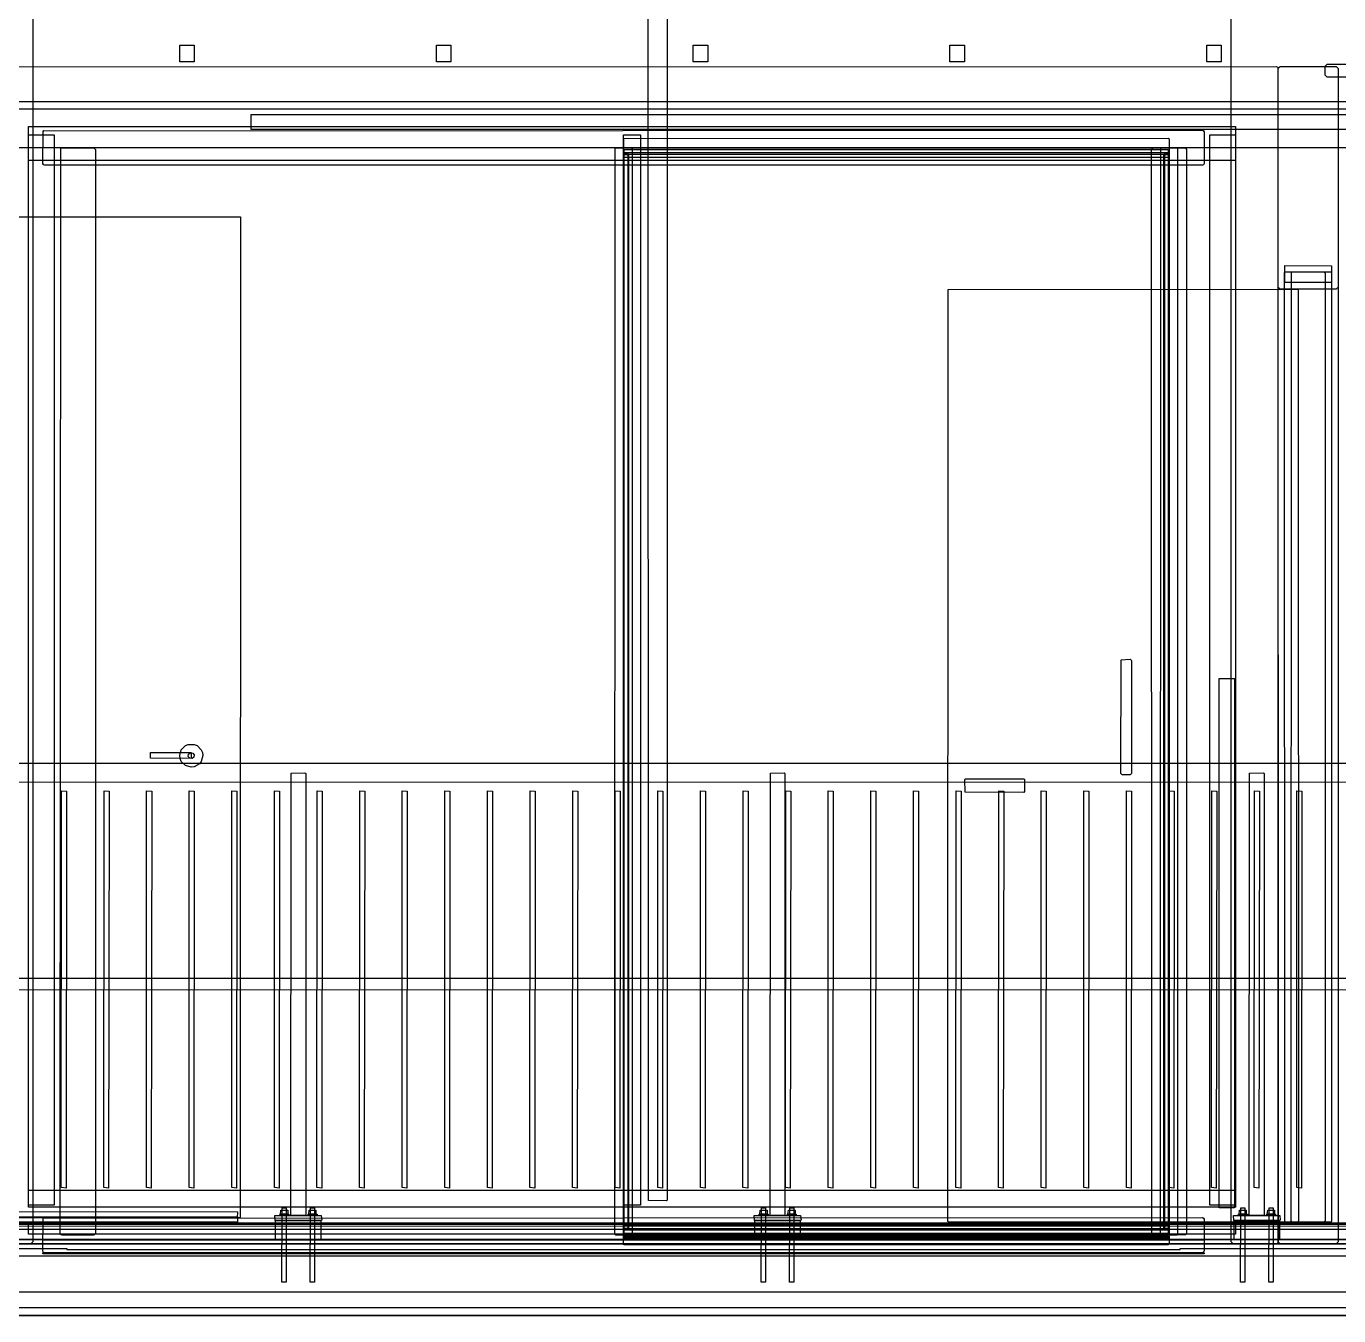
# Model space of a CAD drawing. Header units: metres. Extents: x 292.5 to 342.7, y -1 to 8.9.
# Drawn here: x 334.624 to 337.692, y 3.032 to 6.044 of the extents above; entities that cross this region are included whole.
import ezdxf

# ---------------------------------------------------------------- set-up
doc = ezdxf.new("R2010")
doc.units = ezdxf.units.M
doc.layers.add('VISTA', color=8, linetype='Continuous')

msp = doc.modelspace()

# ---------------------------------------------------------------- linework, layer by layer
at = {"layer": 'VISTA'}
for points in [[(334, 6.3955), (334.0019, 6.3992), (341.9955, 6.4), (341.9992, 6.3981), (342, 3.2045), (341.9981, 3.2008), (334.0045, 3.2), (334, 3.2045), (334, 6.3955)], [(334, 6.3955), (334.0045, 6.4), (334.6355, 6.4), (334.64, 6.3955), (334.64, 3.2045), (334.6355, 3.2), (334.0045, 3.2), (334, 3.2045), (334, 6.3955)], [(334, 6.3955), (334.0045, 6.4), (341.9955, 6.4), (342, 6.3955), (342, 5.7645), (341.9955, 5.76), (334.0045, 5.76), (334, 5.7645), (334, 6.3955)], [(337.44, 6.3955), (337.4445, 6.4), (337.7955, 6.4), (337.8, 6.3955), (337.8, 3.2045), (337.7955, 3.2), (337.4445, 3.2), (337.44, 3.2045), (337.44, 6.3955)], [(336.0775, 6.2983), (336.0792, 6.3), (336.1208, 6.3), (336.1225, 6.2983), (336.1225, 3.3017), (336.1208, 3.3), (336.0783, 3.3005), (336.0775, 6.2983)], [(335.0169, 5.9994), (335.0169, 5.9606), (334.9831, 5.9606), (334.9831, 5.9994), (335.0169, 5.9994)], [(335.6169, 5.9994), (335.6169, 5.9606), (335.5831, 5.9606), (335.5831, 5.9994), (335.6169, 5.9994)], [(336.2169, 5.9994), (336.2169, 5.9606), (336.1831, 5.9606), (336.1831, 5.9994), (336.2169, 5.9994)], [(336.8169, 5.9994), (336.8169, 5.9606), (336.7831, 5.9606), (336.7831, 5.9994), (336.8169, 5.9994)], [(337.4169, 5.9994), (337.4169, 5.9606), (337.3831, 5.9606), (337.3831, 5.9994), (337.4169, 5.9994)], [(337.66, 5.9505), (337.6645, 5.955), (339.3755, 5.955), (339.38, 5.9505), (339.38, 5.9295), (339.3755, 5.925), (337.6645, 5.925), (337.66, 5.9295), (337.66, 5.9505)], [(334.15, 5.9455), (334.1519, 5.9492), (337.5455, 5.95), (337.5492, 5.9481), (337.55, 3.2045), (337.5481, 3.2008), (334.1545, 3.2), (334.15, 3.2045), (334.15, 5.9455)], [(337.55, 5.9455), (337.5545, 5.95), (337.6855, 5.95), (337.69, 5.9455), (337.69, 3.2045), (337.6855, 3.2), (337.5545, 3.2), (337.55, 3.2045), (337.55, 5.9455)], [(337.55, 5.9455), (337.5545, 5.95), (337.6855, 5.95), (337.69, 5.9455), (337.69, 5.4345), (337.6855, 5.43), (337.5545, 5.43), (337.55, 5.4345), (337.55, 5.9455)], [(337.55, 5.9455), (337.5545, 5.95), (337.6855, 5.95), (337.69, 5.9455), (337.69, 3.2045), (337.6855, 3.2), (337.5545, 3.2), (337.55, 3.2045), (337.55, 5.9455)], [(341.8, 5.868), (341.8, 5.85), (334.2, 5.85), (334.2, 5.868), (341.8, 5.868)], [(335.15, 5.8375), (340.65, 5.8375), (340.65, 5.8025), (335.15, 5.8025), (335.15, 5.8375)], [(334.63, 5.81), (337.45, 5.81), (337.45, 5.73), (334.63, 5.73), (334.63, 5.81)], [(337.373, 5.801), (337.3758, 5.7998), (337.377, 5.797), (337.377, 5.723), (337.3758, 5.7202), (337.373, 5.719), (334.667, 5.719), (334.6642, 5.7202), (334.663, 5.723), (334.6642, 5.7998), (337.373, 5.801)], [(334.6645, 5.7988), (334.6652, 5.7995), (334.6647, 5.7993), (334.6645, 5.7988)], [(337.3748, 5.7995), (337.3755, 5.7988), (337.3755, 5.7995), (337.3748, 5.7995)], [(334.63, 5.79), (334.69, 5.79), (334.69, 3.29), (334.63, 3.29), (334.63, 5.79)], [(336.02, 5.79), (336.06, 5.79), (336.06, 3.29), (336.02, 3.29), (336.02, 5.79)], [(337.293, 5.7825), (337.295, 5.7805), (337.295, 5.7395), (337.293, 5.7375), (336.022, 5.7375), (336.02, 5.7395), (336.0206, 5.7819), (337.293, 5.7825)], [(337.39, 5.79), (337.45, 5.79), (337.45, 3.29), (337.39, 3.29), (337.39, 5.79)], [(334.782, 5.76), (334.786, 5.756), (334.786, 3.224), (334.782, 3.22), (334.708, 3.22), (334.7052, 3.2212), (334.704, 3.224), (334.7052, 5.7588), (334.782, 5.76)], [(334.7057, 5.7583), (334.7062, 5.7585), (334.7055, 5.7585), (334.7057, 5.7583)], [(336.038, 5.76), (336.04, 5.758), (336.04, 3.222), (336.038, 3.22), (336.002, 3.22), (336, 3.222), (336.0006, 5.7594), (336.038, 5.76)], [(337.295, 5.76), (337.295, 5.748), (336.02, 5.748), (336.02, 5.76), (337.295, 5.76)], [(336.02, 5.76), (337.295, 5.76), (337.295, 3.22), (336.02, 3.22), (336.02, 5.76)], [(337.295, 5.76), (337.295, 5.748), (336.02, 5.748), (336.02, 5.76), (337.295, 5.76)], [(337.295, 5.76), (337.295, 5.748), (336.02, 5.748), (336.02, 5.76), (337.295, 5.76)], [(336.02, 5.76), (337.295, 5.76), (337.295, 3.22), (336.02, 3.22), (336.02, 5.76)], [(337.295, 5.76), (337.295, 5.748), (336.02, 5.748), (336.02, 5.76), (337.295, 5.76)], [(336.03, 5.748), (336.03, 3.232), (336.02, 3.232), (336.02, 5.748), (336.03, 5.748)], [(336.03, 5.748), (336.03, 3.232), (336.02, 3.232), (336.02, 5.748), (336.03, 5.748)], [(336.03, 5.748), (336.03, 3.232), (336.02, 3.232), (336.02, 5.748), (336.03, 5.748)], [(336.03, 5.748), (336.03, 3.232), (336.02, 3.232), (336.02, 5.748), (336.03, 5.748)], [(337.2931, 5.7562), (337.2931, 5.7442), (336.0219, 5.7442), (336.0219, 5.7562), (337.2931, 5.7562)], [(336.0219, 5.7562), (337.2931, 5.7562), (337.2931, 3.2238), (336.0219, 3.2238), (336.0219, 5.7562)], [(337.2931, 5.7562), (337.2931, 5.7442), (336.0219, 5.7442), (336.0219, 5.7562), (337.2931, 5.7562)], [(337.2931, 5.7562), (337.2931, 5.7442), (336.0219, 5.7442), (336.0219, 5.7562), (337.2931, 5.7562)], [(336.0219, 5.7562), (337.2931, 5.7562), (337.2931, 3.2238), (336.0219, 3.2238), (336.0219, 5.7562)], [(337.2931, 5.7562), (337.2931, 5.7442), (336.0219, 5.7442), (336.0219, 5.7562), (337.2931, 5.7562)], [(336.0319, 5.7442), (336.0319, 3.2358), (336.0219, 3.2358), (336.0219, 5.7442), (336.0319, 5.7442)], [(336.0319, 5.7442), (336.0319, 3.2358), (336.0219, 3.2358), (336.0219, 5.7442), (336.0319, 5.7442)], [(336.0319, 5.7442), (336.0319, 3.2358), (336.0219, 3.2358), (336.0219, 5.7442), (336.0319, 5.7442)], [(336.0319, 5.7442), (336.0319, 3.2358), (336.0219, 3.2358), (336.0219, 5.7442), (336.0319, 5.7442)], [(337.254, 5.756), (337.258, 5.76), (337.332, 5.76), (337.3348, 5.7588), (337.336, 5.756), (337.336, 3.224), (337.3343, 3.2207), (337.258, 3.22), (337.2547, 3.2217), (337.254, 5.756)], [(337.313, 5.76), (337.315, 5.758), (337.315, 3.222), (337.313, 3.22), (337.277, 3.22), (337.275, 3.222), (337.2756, 5.7594), (337.313, 5.76)], [(337.2931, 5.7442), (337.2931, 3.2358), (337.2831, 3.2358), (337.2831, 5.7442), (337.2931, 5.7442)], [(337.2931, 5.7442), (337.2931, 3.2358), (337.2831, 3.2358), (337.2831, 5.7442), (337.2931, 5.7442)], [(337.2931, 5.7442), (337.2931, 3.2358), (337.2831, 3.2358), (337.2831, 5.7442), (337.2931, 5.7442)], [(337.2931, 5.7442), (337.2931, 3.2358), (337.2831, 3.2358), (337.2831, 5.7442), (337.2931, 5.7442)], [(337.295, 5.748), (337.295, 3.232), (337.285, 3.232), (337.285, 5.748), (337.295, 5.748)], [(337.295, 5.748), (337.295, 3.232), (337.285, 3.232), (337.285, 5.748), (337.295, 5.748)], [(337.295, 5.748), (337.295, 3.232), (337.285, 3.232), (337.285, 5.748), (337.295, 5.748)], [(337.295, 5.748), (337.295, 3.232), (337.285, 3.232), (337.285, 5.748), (337.295, 5.748)], [(337.3345, 5.7585), (337.3338, 5.7585), (337.3343, 5.7583), (337.3345, 5.7585)], [(334.6652, 5.7205), (334.6645, 5.7212), (334.6645, 5.7205), (334.6652, 5.7205)], [(337.3755, 5.7205), (337.3755, 5.7212), (337.3753, 5.7207), (337.3755, 5.7205)], [(335.125, 5.599), (335.124, 3.26), (334.27, 3.261), (334.27, 5.599), (335.125, 5.599)], [(337.565, 5.4683), (337.5667, 5.47), (337.6733, 5.47), (337.675, 5.4683), (337.675, 3.2517), (337.6733, 3.25), (337.5658, 3.2505), (337.565, 5.4683)], [(337.565, 5.4683), (337.5667, 5.47), (337.6733, 5.47), (337.675, 5.4683), (337.675, 3.2517), (337.6733, 3.25), (337.5658, 3.2505), (337.565, 5.4683)], [(337.5657, 5.4847), (337.6747, 5.4843), (337.6743, 5.4453), (337.5658, 5.4455), (337.5657, 5.4847)], [(337.657, 5.47), (337.66, 5.467), (337.66, 3.253), (337.657, 3.25), (337.583, 3.25), (337.58, 3.253), (337.5809, 5.4691), (337.657, 5.47)], [(337.657, 5.47), (337.66, 5.467), (337.66, 3.253), (337.657, 3.25), (337.583, 3.25), (337.58, 3.253), (337.5809, 5.4691), (337.657, 5.47)], [(337.594, 5.43), (337.5969, 5.4285), (337.5975, 3.2535), (337.596, 3.2506), (336.781, 3.25), (336.7781, 3.2515), (336.7785, 5.429), (337.594, 5.43)], [(336.7792, 5.4283), (336.7792, 5.429), (336.7785, 5.4283), (336.7792, 5.4283)], [(337.5965, 5.4283), (337.5958, 5.429), (337.5958, 5.4283), (337.5965, 5.4283)], [(337.2045, 4.565), (337.2075, 4.562), (337.2075, 4.298), (337.2045, 4.295), (337.1855, 4.295), (337.1825, 4.298), (337.1834, 4.5641), (337.2045, 4.565)], [(337.448, 4.52), (337.448, 3.284), (337.412, 3.284), (337.412, 4.52), (337.448, 4.52)], [(335.01, 4.313), (334.9965, 4.3166), (334.9866, 4.3265), (334.9839, 4.333), (334.983, 4.34), (334.9866, 4.3535), (334.9965, 4.3634), (335.003, 4.3661), (335.017, 4.3661), (335.0235, 4.3634), (335.0334, 4.3535), (335.0361, 4.347), (335.037, 4.34), (335.0334, 4.3265), (335.0291, 4.3209), (335.017, 4.3139), (335.01, 4.313)], [(335.0334, 4.3535), (335.0361, 4.347), (335.037, 4.34), (335.0334, 4.3265), (335.0291, 4.3209), (335.017, 4.3139), (335.01, 4.313), (334.9965, 4.3166), (334.9866, 4.3265), (334.9839, 4.333), (334.983, 4.34), (334.9866, 4.3535), (334.9965, 4.3634), (335.003, 4.3661), (335.017, 4.3661), (335.0235, 4.3634), (335.0334, 4.3535)], [(334.915, 4.347), (335.01, 4.347), (335.01, 4.333), (334.915, 4.3339), (334.915, 4.347)], [(334.915, 4.347), (335.01, 4.347), (335.01, 4.333), (334.915, 4.3339), (334.915, 4.347)], [(335.0065, 4.3339), (335.0032, 4.3382), (335.0039, 4.3435), (335.0082, 4.3468), (335.0135, 4.3461), (335.0168, 4.3418), (335.0161, 4.3365), (335.0118, 4.3332), (335.0065, 4.3339)], [(335.0168, 4.3418), (335.0161, 4.3365), (335.0118, 4.3332), (335.0065, 4.3339), (335.0032, 4.3382), (335.0039, 4.3435), (335.0082, 4.3468), (335.0135, 4.3461), (335.0168, 4.3418)], [(333.02, 4.3208), (333.0217, 4.3225), (341.9783, 4.3225), (341.98, 4.3208), (341.98, 4.2792), (341.9793, 4.2792), (341.9793, 4.2778), (341.9783, 4.2775), (333.0207, 4.2778), (333.02, 4.3208)], [(335.2758, 4.3), (335.2775, 4.2983), (335.2775, 3.266), (335.2425, 3.266), (335.2433, 4.2992), (335.2758, 4.3)], [(336.3958, 4.3), (336.3975, 4.2983), (336.3975, 3.266), (336.3625, 3.266), (336.3633, 4.2992), (336.3958, 4.3)], [(337.5158, 4.3), (337.5175, 4.2983), (337.5175, 3.266), (337.4825, 3.266), (337.4833, 4.2992), (337.5158, 4.3)], [(336.8175, 4.284), (336.8195, 4.286), (336.9555, 4.286), (336.9575, 4.284), (336.9575, 4.256), (336.9555, 4.254), (336.8183, 4.2544), (336.8175, 4.284)], [(334.7184, 4.257), (334.7174, 3.33), (334.7064, 3.331), (334.7067, 4.2577), (334.7184, 4.257)], [(334.818, 4.257), (334.817, 3.33), (334.806, 3.331), (334.8063, 4.2577), (334.818, 4.257)], [(334.9176, 4.257), (334.9166, 3.33), (334.9056, 3.331), (334.9058, 4.2577), (334.9176, 4.257)], [(335.0171, 4.257), (335.0161, 3.33), (335.0051, 3.331), (335.0054, 4.2577), (335.0171, 4.257)], [(335.1167, 4.257), (335.1157, 3.33), (335.1047, 3.331), (335.105, 4.2577), (335.1167, 4.257)], [(335.2162, 4.257), (335.2152, 3.33), (335.2042, 3.331), (335.2045, 4.2577), (335.2162, 4.257)], [(335.3158, 4.257), (335.3148, 3.33), (335.3038, 3.331), (335.3041, 4.2577), (335.3158, 4.257)], [(335.4153, 4.257), (335.4143, 3.33), (335.4033, 3.331), (335.4036, 4.2577), (335.4153, 4.257)], [(335.5149, 4.257), (335.5139, 3.33), (335.5029, 3.331), (335.5032, 4.2577), (335.5149, 4.257)], [(335.6144, 4.257), (335.6134, 3.33), (335.6024, 3.331), (335.6027, 4.2577), (335.6144, 4.257)], [(335.714, 4.257), (335.713, 3.33), (335.702, 3.331), (335.7023, 4.2577), (335.714, 4.257)], [(335.8136, 4.257), (335.8126, 3.33), (335.8016, 3.331), (335.8018, 4.2577), (335.8136, 4.257)], [(335.9131, 4.257), (335.9121, 3.33), (335.9011, 3.331), (335.9014, 4.2577), (335.9131, 4.257)], [(336.0127, 4.257), (336.0117, 3.33), (336.0007, 3.331), (336.001, 4.2577), (336.0127, 4.257)], [(336.1122, 4.257), (336.1112, 3.33), (336.1002, 3.331), (336.1005, 4.2577), (336.1122, 4.257)], [(336.2118, 4.257), (336.2108, 3.33), (336.1998, 3.331), (336.2001, 4.2577), (336.2118, 4.257)], [(336.3113, 4.257), (336.3103, 3.33), (336.2993, 3.331), (336.2996, 4.2577), (336.3113, 4.257)], [(336.4109, 4.257), (336.4099, 3.33), (336.3989, 3.331), (336.3992, 4.2577), (336.4109, 4.257)], [(336.5104, 4.257), (336.5094, 3.33), (336.4984, 3.331), (336.4987, 4.2577), (336.5104, 4.257)], [(336.61, 4.257), (336.609, 3.33), (336.598, 3.331), (336.5983, 4.2577), (336.61, 4.257)], [(336.7096, 4.257), (336.7086, 3.33), (336.6976, 3.331), (336.6978, 4.2577), (336.7096, 4.257)], [(336.8091, 4.257), (336.8081, 3.33), (336.7971, 3.331), (336.7974, 4.2577), (336.8091, 4.257)], [(336.9087, 4.257), (336.9077, 3.33), (336.8967, 3.331), (336.897, 4.2577), (336.9087, 4.257)], [(337.0082, 4.257), (337.0072, 3.33), (336.9962, 3.331), (336.9965, 4.2577), (337.0082, 4.257)], [(337.1078, 4.257), (337.1068, 3.33), (337.0958, 3.331), (337.0961, 4.2577), (337.1078, 4.257)], [(337.2073, 4.257), (337.2063, 3.33), (337.1953, 3.331), (337.1956, 4.2577), (337.2073, 4.257)], [(337.3069, 4.257), (337.3059, 3.33), (337.2949, 3.331), (337.2952, 4.2577), (337.3069, 4.257)], [(337.4064, 4.257), (337.4054, 3.33), (337.3944, 3.331), (337.3947, 4.2577), (337.4064, 4.257)], [(337.506, 4.257), (337.505, 3.33), (337.494, 3.331), (337.4943, 4.2577), (337.506, 4.257)], [(337.6056, 4.257), (337.6046, 3.33), (337.5936, 3.331), (337.5938, 4.2577), (337.6056, 4.257)], [(333.02, 3.8188), (333.0217, 3.8205), (341.9783, 3.8205), (341.98, 3.8188), (341.98, 3.7942), (341.9783, 3.7925), (333.0207, 3.7928), (333.02, 3.8188)], [(334.63, 3.325), (337.45, 3.325), (337.45, 3.285), (334.63, 3.285), (334.63, 3.325)], [(335.232, 3.284), (335.232, 3.11), (335.222, 3.11), (335.2227, 3.284), (335.232, 3.284)], [(335.232, 3.284), (335.232, 3.11), (335.222, 3.11), (335.2227, 3.284), (335.232, 3.284)], [(335.298, 3.284), (335.298, 3.11), (335.288, 3.11), (335.2887, 3.284), (335.298, 3.284)], [(335.298, 3.284), (335.298, 3.11), (335.288, 3.11), (335.2887, 3.284), (335.298, 3.284)], [(336.352, 3.284), (336.352, 3.11), (336.342, 3.11), (336.3427, 3.284), (336.352, 3.284)], [(336.352, 3.284), (336.352, 3.11), (336.342, 3.11), (336.3427, 3.284), (336.352, 3.284)], [(336.418, 3.284), (336.418, 3.11), (336.408, 3.11), (336.4087, 3.284), (336.418, 3.284)], [(336.418, 3.284), (336.418, 3.11), (336.408, 3.11), (336.4087, 3.284), (336.418, 3.284)], [(337.472, 3.284), (337.472, 3.11), (337.462, 3.11), (337.4627, 3.284), (337.472, 3.284)], [(337.472, 3.284), (337.472, 3.11), (337.462, 3.11), (337.4627, 3.284), (337.472, 3.284)], [(337.538, 3.284), (337.538, 3.11), (337.528, 3.11), (337.5287, 3.284), (337.538, 3.284)], [(337.538, 3.284), (337.538, 3.11), (337.528, 3.11), (337.5287, 3.284), (337.538, 3.284)], [(334.2772, 3.263), (335.118, 3.2628), (335.1178, 3.25), (334.2772, 3.2502), (334.2772, 3.263)], [(334.2775, 3.275), (335.118, 3.2745), (335.1175, 3.26), (334.2775, 3.2601), (334.2775, 3.275)], [(337.373, 3.261), (337.3758, 3.2598), (337.377, 3.257), (337.377, 3.183), (337.3758, 3.1802), (337.373, 3.179), (334.667, 3.179), (334.6642, 3.1802), (334.663, 3.183), (334.6642, 3.2598), (337.373, 3.261)], [(334.6645, 3.2595), (334.6645, 3.2588), (334.6647, 3.2593), (334.6645, 3.2595)], [(335.314, 3.266), (335.315, 3.255), (335.206, 3.254), (335.2053, 3.2657), (335.314, 3.266)], [(335.207, 3.254), (335.313, 3.254), (335.313, 3.2092), (335.207, 3.2092), (335.207, 3.254)], [(335.238, 3.269), (335.238, 3.266), (335.216, 3.266), (335.2175, 3.269), (335.238, 3.269)], [(335.238, 3.269), (335.238, 3.266), (335.216, 3.266), (335.2175, 3.269), (335.238, 3.269)], [(335.2355, 3.278), (335.2355, 3.269), (335.2185, 3.269), (335.2196, 3.278), (335.2355, 3.278)], [(335.2355, 3.278), (335.2355, 3.269), (335.2185, 3.269), (335.2196, 3.278), (335.2355, 3.278)], [(335.304, 3.269), (335.304, 3.266), (335.282, 3.266), (335.2835, 3.269), (335.304, 3.269)], [(335.304, 3.269), (335.304, 3.266), (335.282, 3.266), (335.2835, 3.269), (335.304, 3.269)], [(335.3015, 3.278), (335.3015, 3.269), (335.2845, 3.269), (335.2856, 3.278), (335.3015, 3.278)], [(335.3015, 3.278), (335.3015, 3.269), (335.2845, 3.269), (335.2856, 3.278), (335.3015, 3.278)], [(336.434, 3.266), (336.435, 3.255), (336.326, 3.254), (336.3253, 3.2657), (336.434, 3.266)], [(336.327, 3.254), (336.433, 3.254), (336.433, 3.2092), (336.327, 3.2092), (336.327, 3.254)], [(336.358, 3.269), (336.358, 3.266), (336.336, 3.266), (336.3375, 3.269), (336.358, 3.269)], [(336.358, 3.269), (336.358, 3.266), (336.336, 3.266), (336.3375, 3.269), (336.358, 3.269)], [(336.3555, 3.278), (336.3555, 3.269), (336.3385, 3.269), (336.3396, 3.278), (336.3555, 3.278)], [(336.3555, 3.278), (336.3555, 3.269), (336.3385, 3.269), (336.3396, 3.278), (336.3555, 3.278)], [(336.424, 3.269), (336.424, 3.266), (336.402, 3.266), (336.4035, 3.269), (336.424, 3.269)], [(336.424, 3.269), (336.424, 3.266), (336.402, 3.266), (336.4035, 3.269), (336.424, 3.269)], [(336.4215, 3.278), (336.4215, 3.269), (336.4045, 3.269), (336.4056, 3.278), (336.4215, 3.278)], [(336.4215, 3.278), (336.4215, 3.269), (336.4045, 3.269), (336.4056, 3.278), (336.4215, 3.278)], [(336.7792, 3.251), (336.7792, 3.2517), (336.7785, 3.2517), (336.7792, 3.251)], [(337.3748, 3.2595), (337.3755, 3.2588), (337.3753, 3.2593), (337.3748, 3.2595)], [(337.554, 3.266), (337.555, 3.255), (337.446, 3.254), (337.4453, 3.2657), (337.554, 3.266)], [(337.447, 3.254), (337.553, 3.254), (337.553, 3.2092), (337.447, 3.2092), (337.447, 3.254)], [(337.478, 3.269), (337.478, 3.266), (337.456, 3.266), (337.4575, 3.269), (337.478, 3.269)], [(337.478, 3.269), (337.478, 3.266), (337.456, 3.266), (337.4575, 3.269), (337.478, 3.269)], [(337.4755, 3.278), (337.4755, 3.269), (337.4585, 3.269), (337.4596, 3.278), (337.4755, 3.278)], [(337.4755, 3.278), (337.4755, 3.269), (337.4585, 3.269), (337.4596, 3.278), (337.4755, 3.278)], [(337.544, 3.269), (337.544, 3.266), (337.522, 3.266), (337.5235, 3.269), (337.544, 3.269)], [(337.544, 3.269), (337.544, 3.266), (337.522, 3.266), (337.5235, 3.269), (337.544, 3.269)], [(337.5415, 3.278), (337.5415, 3.269), (337.5245, 3.269), (337.5256, 3.278), (337.5415, 3.278)], [(337.5415, 3.278), (337.5415, 3.269), (337.5245, 3.269), (337.5256, 3.278), (337.5415, 3.278)], [(337.5965, 3.2517), (337.5958, 3.2517), (337.5958, 3.251), (337.5965, 3.2517)], [(333, 3.234), (342, 3.234), (342, 3.199), (333, 3.199), (333, 3.234)], [(341.995, 3.25), (342, 3.245), (342, 3.205), (341.995, 3.2), (334.005, 3.2), (334, 3.205), (334.0015, 3.2485), (341.995, 3.25)], [(341.999, 3.2483), (342, 3.211), (334.001, 3.21), (334, 3.2473), (341.999, 3.2483)], [(334.0005, 3.2455), (342, 3.245), (341.9995, 3.2405), (334.0001, 3.241), (334.0005, 3.2455)], [(334.63, 3.248), (337.45, 3.248), (337.45, 3.222), (334.63, 3.222), (334.63, 3.248)], [(334.7057, 3.2217), (334.7055, 3.2222), (334.7055, 3.2215), (334.7057, 3.2217)], [(336.02, 3.2405), (336.022, 3.2425), (337.293, 3.2425), (337.295, 3.2405), (337.295, 3.1995), (337.293, 3.1975), (336.022, 3.1975), (336.02, 3.1995), (336.02, 3.2405)], [(337.295, 3.232), (337.295, 3.22), (336.02, 3.22), (336.02, 3.232), (337.295, 3.232)], [(337.295, 3.232), (337.295, 3.22), (336.02, 3.22), (336.02, 3.232), (337.295, 3.232)], [(337.295, 3.232), (337.295, 3.22), (336.02, 3.22), (336.02, 3.232), (337.295, 3.232)], [(337.295, 3.232), (337.295, 3.22), (336.02, 3.22), (336.02, 3.232), (337.295, 3.232)], [(337.2931, 3.2358), (337.2931, 3.2238), (336.0219, 3.2238), (336.0219, 3.2358), (337.2931, 3.2358)], [(337.2931, 3.2358), (337.2931, 3.2238), (336.0219, 3.2238), (336.0219, 3.2358), (337.2931, 3.2358)], [(337.2931, 3.2358), (337.2931, 3.2238), (336.0219, 3.2238), (336.0219, 3.2358), (337.2931, 3.2358)], [(337.2931, 3.2358), (337.2931, 3.2238), (336.0219, 3.2238), (336.0219, 3.2358), (337.2931, 3.2358)], [(336.3897, 3.2238), (336.3897, 3.2178), (336.2897, 3.2178), (336.2897, 3.2238), (336.3897, 3.2238)], [(336.3897, 3.2238), (336.3897, 3.2178), (336.2897, 3.2178), (336.2897, 3.2238), (336.3897, 3.2238)], [(337.0253, 3.2238), (337.0253, 3.2178), (336.9253, 3.2178), (336.9253, 3.2238), (337.0253, 3.2238)], [(337.0253, 3.2238), (337.0253, 3.2178), (336.9253, 3.2178), (336.9253, 3.2238), (337.0253, 3.2238)], [(337.3343, 3.2217), (337.3338, 3.2215), (337.3345, 3.2215), (337.3343, 3.2217)], [(341.9955, 3.21), (342, 3.2055), (342, 3.0545), (341.9955, 3.05), (333.0045, 3.05), (333, 3.0545), (333.0013, 3.2087), (341.9955, 3.21)], [(342, 3.2), (342, 3), (334, 3), (334, 3.2), (342, 3.2)], [(337.378, 3.2084), (337.378, 3.2084), (334.662, 3.2086), (337.378, 3.2084)], [(337.295, 3.214), (337.295, 3.21), (336.02, 3.21), (336.02, 3.214), (337.295, 3.214)], [(337.295, 3.214), (337.295, 3.21), (336.02, 3.21), (336.02, 3.214), (337.295, 3.214)], [(337.2931, 3.2178), (337.2931, 3.2138), (336.0219, 3.2138), (336.0219, 3.2178), (337.2931, 3.2178)], [(337.2931, 3.2178), (337.2931, 3.2138), (336.0219, 3.2138), (336.0219, 3.2178), (337.2931, 3.2178)], [(336.3888, 3.22), (336.3888, 3.214), (336.2888, 3.214), (336.2888, 3.22), (336.3888, 3.22)], [(336.3888, 3.22), (336.3888, 3.214), (336.2888, 3.214), (336.2888, 3.22), (336.3888, 3.22)], [(337.0263, 3.22), (337.0263, 3.214), (336.9262, 3.214), (336.9262, 3.22), (337.0263, 3.22)], [(337.0263, 3.22), (337.0263, 3.214), (336.9263, 3.214), (336.9263, 3.22), (337.0263, 3.22)], [(337.5746, 3.2084), (337.5746, 3.2084), (337.5746, 3.2084), (337.5746, 3.2084)], [(334.719, 3.189), (334.719, 3.1865), (337.321, 3.1865), (337.321, 3.189), (337.819, 3.189), (337.819, 3.1865), (341.221, 3.1865), (341.221, 3.189), (341.56, 3.189), (341.56, 3.171), (334.04, 3.171), (334.04, 3.189), (334.719, 3.189)], [(334.663, 3.176), (334.663, 3.179), (337.377, 3.179), (337.377, 3.176), (334.663, 3.176)], [(334.6647, 3.1807), (334.6645, 3.1812), (334.6645, 3.1805), (334.6647, 3.1807)], [(337.3755, 3.1805), (337.3755, 3.1812), (337.3753, 3.1807), (337.3755, 3.1805)], [(332.975, 3.0875), (342.025, 3.0875), (342.025, 3.0325), (332.975, 3.0325), (332.975, 3.0875)], [(333.925, 3.0325), (342.075, 3.0325), (342.075, 2.9975), (333.925, 2.9975), (333.925, 3.0325)]]:
    msp.add_lwpolyline(points, close=True, dxfattribs=at)

doc.saveas('drawing.dxf')
